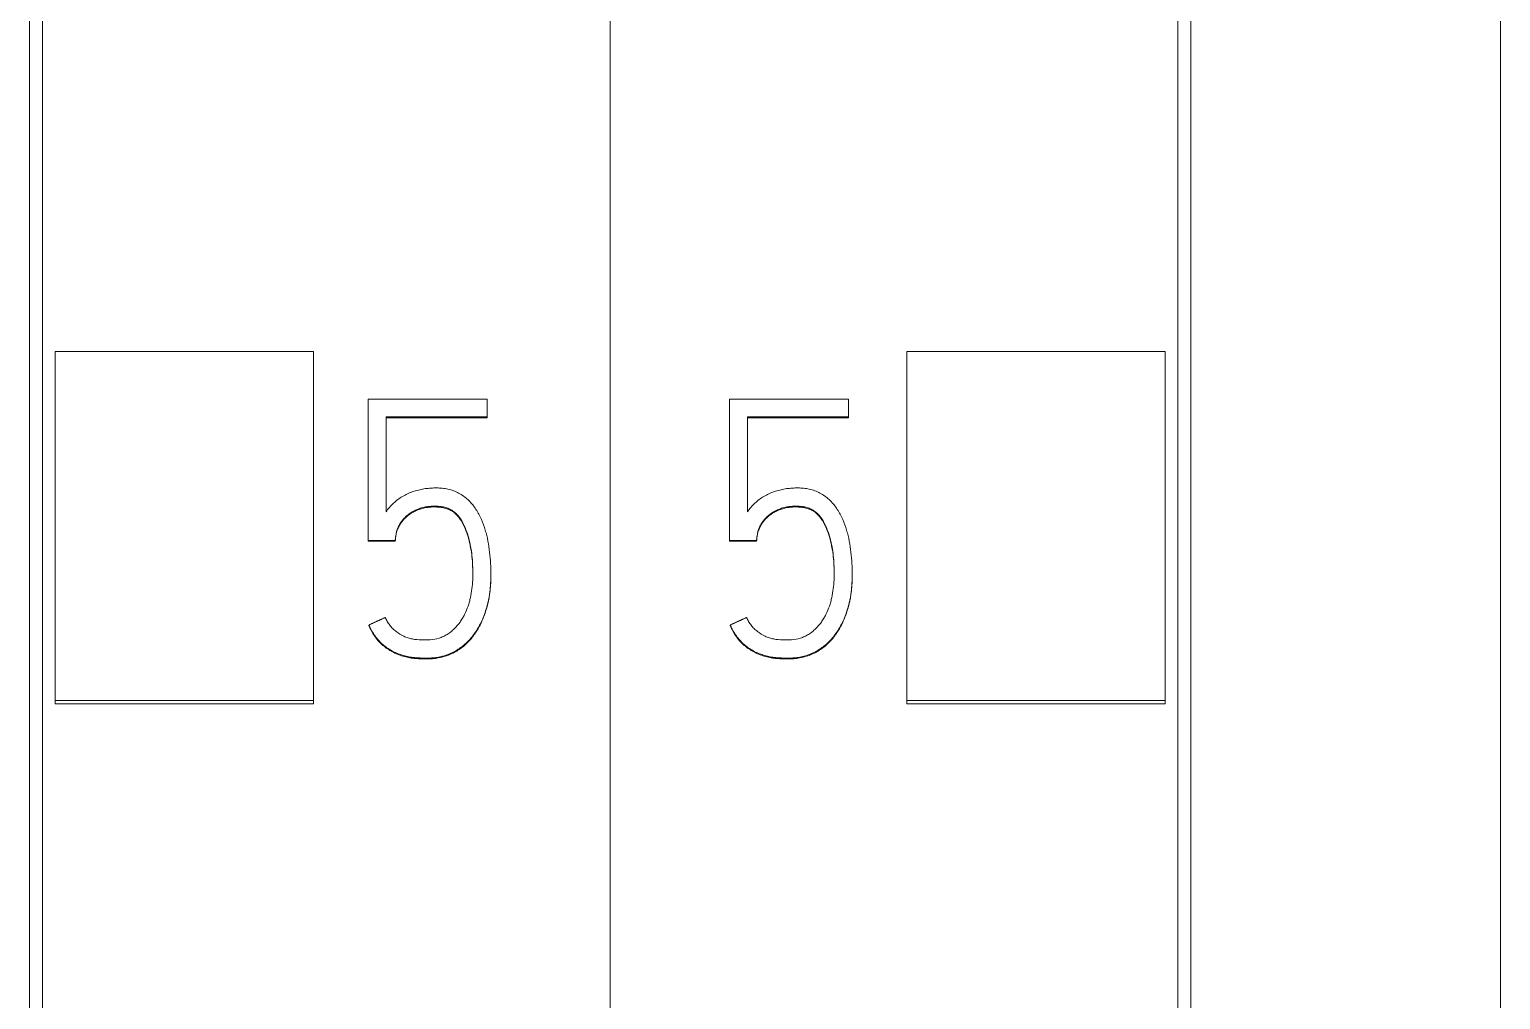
# Model space of a CAD drawing. Header units: millimetres. Extents: x 4137 to 6698, y 1400 to 3585.
# Drawn here: x 6177.35 to 6188.75, y 3324.85 to 3332.36 of the extents above; entities that cross this region are included whole.
import ezdxf

# ---------------------------------------------------------------- set-up
doc = ezdxf.new("R2010")
doc.units = ezdxf.units.MM
doc.layers.add('000-PI-Oprema', color=30, linetype='Continuous', lineweight=5)

msp = doc.modelspace()

# ---------------------------------------------------------------- linework, layer by layer
at = {"layer": '000-PI-Oprema', "color": 0, "linetype": 'ByBlock', "lineweight": 0}
for p, q in [((6181.848, 3360.472), (6181.848, 3247.054)), ((6181.848, 3360.472), (6181.848, 3247.054)), ((6177.448, 3249.376), (6177.448, 3358.191)), ((6186.248, 3358.191), (6186.248, 3249.376)), ((6177.548, 3327.166), (6177.548, 3329.869)), ((6177.548, 3329.869), (6179.548, 3329.869)), ((6179.548, 3327.166), (6179.548, 3329.869)), ((6184.148, 3327.166), (6184.148, 3329.869)), ((6186.148, 3329.869), (6184.148, 3329.869)), ((6186.148, 3327.166), (6186.148, 3329.869)), ((6179.972, 3329.501), (6179.972, 3328.406)), ((6180.896, 3329.501), (6179.972, 3329.501)), ((6180.896, 3329.363), (6180.896, 3329.501)), ((6182.772, 3329.501), (6182.772, 3328.406)), ((6183.696, 3329.501), (6182.772, 3329.501)), ((6183.696, 3329.363), (6183.696, 3329.501)), ((6180.111, 3328.627), (6180.111, 3329.363)), ((6180.111, 3329.363), (6180.896, 3329.363)), ((6180.896, 3329.356), (6180.111, 3329.356)), ((6180.896, 3329.363), (6180.896, 3329.356)), ((6182.911, 3328.627), (6182.911, 3329.363)), ((6182.911, 3329.363), (6183.696, 3329.363)), ((6183.696, 3329.356), (6182.911, 3329.356)), ((6183.696, 3329.363), (6183.696, 3329.356)), ((6179.972, 3328.406), (6179.972, 3328.4)), ((6179.972, 3328.406), (6180.183, 3328.406)), ((6180.183, 3328.4), (6179.972, 3328.4)), ((6180.183, 3328.406), (6180.183, 3328.4)), ((6182.772, 3328.406), (6182.772, 3328.4)), ((6182.772, 3328.406), (6182.983, 3328.406)), ((6182.983, 3328.4), (6182.772, 3328.4)), ((6182.983, 3328.406), (6182.983, 3328.4)), ((6180.924, 3328.142), (6180.924, 3328.148)), ((6183.724, 3328.142), (6183.724, 3328.148)), ((6179.978, 3327.751), (6179.978, 3327.745)), ((6182.778, 3327.751), (6182.778, 3327.745)), ((6177.548, 3327.14), (6177.548, 3327.166)), ((6177.548, 3327.166), (6179.548, 3327.166)), ((6177.548, 3327.14), (6179.548, 3327.14)), ((6179.548, 3327.14), (6179.548, 3327.166)), ((6184.148, 3327.14), (6184.148, 3327.166)), ((6186.148, 3327.166), (6184.148, 3327.166)), ((6186.148, 3327.14), (6184.148, 3327.14)), ((6186.148, 3327.14), (6186.148, 3327.166))]:
    msp.add_line(p, q, dxfattribs=at)
for points, knots in [([(6177.348, 3249.091), (6177.348, 3252.431), (6177.348, 3260.396), (6177.348, 3273.036), (6177.348, 3288.522), (6177.348, 3302.817), (6177.348, 3317.026), (6177.348, 3331.593), (6177.348, 3345.763), (6177.348, 3355.333), (6177.348, 3358.377)], [0, 0, 0, 0, 0.091483, 0.21812, 0.346206, 0.515858, 0.610111, 0.736264, 0.916066, 1, 1, 1, 1]), ([(6186.348, 3358.377), (6186.348, 3355.333), (6186.348, 3345.763), (6186.348, 3331.593), (6186.348, 3317.026), (6186.348, 3302.817), (6186.348, 3288.522), (6186.348, 3273.036), (6186.348, 3260.396), (6186.348, 3252.431), (6186.348, 3249.091)], [0, 0, 0, 0, 0.083934, 0.263736, 0.389889, 0.484142, 0.653794, 0.78188, 0.908517, 1, 1, 1, 1]), ([(6188.748, 3355.311), (6188.748, 3353.288), (6188.748, 3344.739), (6188.748, 3331.593), (6188.748, 3317.026), (6188.748, 3302.817), (6188.748, 3288.522), (6188.748, 3273.036), (6188.748, 3260.278), (6188.748, 3251.396), (6188.748, 3247.139), (6188.748, 3246.341)], [0, 0, 0, 0, 0.055935, 0.236292, 0.362833, 0.457376, 0.627551, 0.756032, 0.883059, 0.978086, 1, 1, 1, 1]), ([(6179.978, 3327.751), (6179.99, 3327.725), (6180.003, 3327.699), (6180.028, 3327.663), (6180.036, 3327.652), (6180.055, 3327.63), (6180.065, 3327.619), (6180.087, 3327.599), (6180.098, 3327.59), (6180.121, 3327.573), (6180.133, 3327.565), (6180.158, 3327.55), (6180.171, 3327.543), (6180.197, 3327.531), (6180.211, 3327.526), (6180.239, 3327.517), (6180.253, 3327.513), (6180.281, 3327.506), (6180.295, 3327.503), (6180.324, 3327.499), (6180.339, 3327.498), (6180.361, 3327.496), (6180.368, 3327.496), (6180.383, 3327.495), (6180.39, 3327.495), (6180.412, 3327.494), (6180.427, 3327.494), (6180.456, 3327.495), (6180.47, 3327.496), (6180.5, 3327.499), (6180.514, 3327.501), (6180.543, 3327.508), (6180.557, 3327.511), (6180.599, 3327.525), (6180.626, 3327.537), (6180.664, 3327.559), (6180.677, 3327.567), (6180.701, 3327.584), (6180.712, 3327.593), (6180.734, 3327.612), (6180.745, 3327.622), (6180.765, 3327.644), (6180.774, 3327.655), (6180.801, 3327.69), (6180.817, 3327.714), (6180.838, 3327.752), (6180.845, 3327.765), (6180.857, 3327.792), (6180.863, 3327.806), (6180.879, 3327.847), (6180.888, 3327.874), (6180.903, 3327.93), (6180.909, 3327.959), (6180.915, 3328.002), (6180.917, 3328.016), (6180.92, 3328.045), (6180.921, 3328.06), (6180.923, 3328.104), (6180.924, 3328.133), (6180.923, 3328.191), (6180.921, 3328.249), (6180.915, 3328.307), (6180.908, 3328.365), (6180.903, 3328.394), (6180.893, 3328.437), (6180.89, 3328.451), (6180.882, 3328.479), (6180.878, 3328.493), (6180.864, 3328.535), (6180.854, 3328.562), (6180.834, 3328.602), (6180.827, 3328.615), (6180.812, 3328.64), (6180.804, 3328.652), (6180.779, 3328.688), (6180.759, 3328.71), (6180.715, 3328.749), (6180.69, 3328.765), (6180.651, 3328.784), (6180.637, 3328.79), (6180.609, 3328.799), (6180.594, 3328.803), (6180.566, 3328.808), (6180.551, 3328.81), (6180.521, 3328.812), (6180.507, 3328.813), (6180.477, 3328.812), (6180.463, 3328.812), (6180.433, 3328.809), (6180.419, 3328.808), (6180.39, 3328.803), (6180.376, 3328.8), (6180.347, 3328.793), (6180.333, 3328.789), (6180.305, 3328.779), (6180.291, 3328.774), (6180.265, 3328.761), (6180.252, 3328.754), (6180.226, 3328.739), (6180.214, 3328.731), (6180.19, 3328.713), (6180.179, 3328.703), (6180.158, 3328.684), (6180.148, 3328.673), (6180.128, 3328.651), (6180.119, 3328.64), (6180.111, 3328.627)], [0, 0, 0, 0, 0.03125, 0.03125, 0.046875, 0.046875, 0.0625, 0.0625, 0.078125, 0.078125, 0.09375, 0.09375, 0.109375, 0.109375, 0.125, 0.125, 0.140625, 0.140625, 0.15625, 0.15625, 0.171875, 0.171875, 0.179688, 0.179688, 0.1875, 0.1875, 0.203125, 0.203125, 0.21875, 0.21875, 0.234375, 0.234375, 0.25, 0.25, 0.28125, 0.28125, 0.296875, 0.296875, 0.3125, 0.3125, 0.328125, 0.328125, 0.34375, 0.34375, 0.375, 0.375, 0.390625, 0.390625, 0.40625, 0.40625, 0.4375, 0.4375, 0.46875, 0.46875, 0.484375, 0.484375, 0.5, 0.5, 0.53125, 0.53125, 0.5625, 0.59375, 0.59375, 0.625, 0.625, 0.640625, 0.640625, 0.65625, 0.65625, 0.6875, 0.6875, 0.703125, 0.703125, 0.71875, 0.71875, 0.75, 0.75, 0.78125, 0.78125, 0.796875, 0.796875, 0.8125, 0.8125, 0.828125, 0.828125, 0.84375, 0.84375, 0.859375, 0.859375, 0.875, 0.875, 0.890625, 0.890625, 0.90625, 0.90625, 0.921875, 0.921875, 0.9375, 0.9375, 0.953125, 0.953125, 0.96875, 0.96875, 0.984375, 0.984375, 1, 1, 1, 1]), ([(6182.778, 3327.751), (6182.79, 3327.725), (6182.803, 3327.699), (6182.828, 3327.663), (6182.836, 3327.652), (6182.855, 3327.63), (6182.865, 3327.619), (6182.887, 3327.599), (6182.898, 3327.59), (6182.921, 3327.573), (6182.933, 3327.565), (6182.958, 3327.55), (6182.971, 3327.543), (6182.997, 3327.531), (6183.011, 3327.526), (6183.039, 3327.517), (6183.053, 3327.513), (6183.081, 3327.506), (6183.095, 3327.503), (6183.124, 3327.499), (6183.139, 3327.498), (6183.161, 3327.496), (6183.168, 3327.496), (6183.183, 3327.495), (6183.19, 3327.495), (6183.212, 3327.494), (6183.227, 3327.494), (6183.256, 3327.495), (6183.27, 3327.496), (6183.3, 3327.499), (6183.314, 3327.501), (6183.343, 3327.508), (6183.357, 3327.511), (6183.399, 3327.525), (6183.426, 3327.537), (6183.464, 3327.559), (6183.477, 3327.567), (6183.501, 3327.584), (6183.512, 3327.593), (6183.534, 3327.612), (6183.545, 3327.622), (6183.565, 3327.644), (6183.574, 3327.655), (6183.601, 3327.69), (6183.617, 3327.714), (6183.638, 3327.752), (6183.645, 3327.765), (6183.657, 3327.792), (6183.663, 3327.806), (6183.679, 3327.847), (6183.688, 3327.874), (6183.703, 3327.93), (6183.709, 3327.959), (6183.715, 3328.002), (6183.717, 3328.016), (6183.72, 3328.045), (6183.721, 3328.06), (6183.723, 3328.104), (6183.724, 3328.133), (6183.723, 3328.191), (6183.721, 3328.249), (6183.715, 3328.307), (6183.708, 3328.365), (6183.703, 3328.394), (6183.693, 3328.437), (6183.69, 3328.451), (6183.682, 3328.479), (6183.678, 3328.493), (6183.664, 3328.535), (6183.654, 3328.562), (6183.634, 3328.602), (6183.627, 3328.615), (6183.612, 3328.64), (6183.604, 3328.652), (6183.579, 3328.688), (6183.559, 3328.71), (6183.515, 3328.749), (6183.49, 3328.765), (6183.451, 3328.784), (6183.437, 3328.79), (6183.409, 3328.799), (6183.394, 3328.803), (6183.366, 3328.808), (6183.351, 3328.81), (6183.321, 3328.812), (6183.307, 3328.813), (6183.277, 3328.812), (6183.263, 3328.812), (6183.233, 3328.809), (6183.219, 3328.808), (6183.19, 3328.803), (6183.176, 3328.8), (6183.147, 3328.793), (6183.133, 3328.789), (6183.105, 3328.779), (6183.091, 3328.774), (6183.065, 3328.761), (6183.052, 3328.754), (6183.026, 3328.739), (6183.014, 3328.731), (6182.99, 3328.713), (6182.979, 3328.703), (6182.958, 3328.684), (6182.948, 3328.673), (6182.928, 3328.651), (6182.919, 3328.64), (6182.911, 3328.627)], [0, 0, 0, 0, 0.03125, 0.03125, 0.046875, 0.046875, 0.0625, 0.0625, 0.078125, 0.078125, 0.09375, 0.09375, 0.109375, 0.109375, 0.125, 0.125, 0.140625, 0.140625, 0.15625, 0.15625, 0.171875, 0.171875, 0.179688, 0.179688, 0.1875, 0.1875, 0.203125, 0.203125, 0.21875, 0.21875, 0.234375, 0.234375, 0.25, 0.25, 0.28125, 0.28125, 0.296875, 0.296875, 0.3125, 0.3125, 0.328125, 0.328125, 0.34375, 0.34375, 0.375, 0.375, 0.390625, 0.390625, 0.40625, 0.40625, 0.4375, 0.4375, 0.46875, 0.46875, 0.484375, 0.484375, 0.5, 0.5, 0.53125, 0.53125, 0.5625, 0.59375, 0.59375, 0.625, 0.625, 0.640625, 0.640625, 0.65625, 0.65625, 0.6875, 0.6875, 0.703125, 0.703125, 0.71875, 0.71875, 0.75, 0.75, 0.78125, 0.78125, 0.796875, 0.796875, 0.8125, 0.8125, 0.828125, 0.828125, 0.84375, 0.84375, 0.859375, 0.859375, 0.875, 0.875, 0.890625, 0.890625, 0.90625, 0.90625, 0.921875, 0.921875, 0.9375, 0.9375, 0.953125, 0.953125, 0.96875, 0.96875, 0.984375, 0.984375, 1, 1, 1, 1]), ([(6180.183, 3328.406), (6180.184, 3328.429), (6180.187, 3328.452), (6180.196, 3328.486), (6180.199, 3328.497), (6180.209, 3328.518), (6180.214, 3328.528), (6180.226, 3328.547), (6180.233, 3328.557), (6180.248, 3328.574), (6180.256, 3328.583), (6180.273, 3328.598), (6180.282, 3328.605), (6180.301, 3328.619), (6180.311, 3328.625), (6180.331, 3328.636), (6180.341, 3328.642), (6180.362, 3328.65), (6180.373, 3328.654), (6180.407, 3328.664), (6180.429, 3328.668), (6180.464, 3328.671), (6180.475, 3328.672), (6180.498, 3328.672), (6180.51, 3328.671), (6180.533, 3328.669), (6180.544, 3328.667), (6180.561, 3328.664), (6180.567, 3328.662), (6180.578, 3328.659), (6180.584, 3328.657), (6180.6, 3328.651), (6180.61, 3328.646), (6180.63, 3328.634), (6180.639, 3328.627), (6180.657, 3328.612), (6180.665, 3328.603), (6180.679, 3328.585), (6180.686, 3328.576), (6180.705, 3328.547), (6180.715, 3328.526), (6180.733, 3328.484), (6180.74, 3328.462), (6180.76, 3328.396), (6180.769, 3328.351), (6180.778, 3328.283), (6180.78, 3328.26), (6180.782, 3328.214), (6180.783, 3328.191), (6180.784, 3328.122), (6180.783, 3328.077), (6180.774, 3328.009), (6180.77, 3327.986), (6180.763, 3327.953), (6180.76, 3327.942), (6180.754, 3327.919), (6180.751, 3327.908), (6180.739, 3327.875), (6180.731, 3327.854), (6180.715, 3327.823), (6180.71, 3327.813), (6180.698, 3327.793), (6180.691, 3327.783), (6180.671, 3327.755), (6180.656, 3327.738), (6180.632, 3327.714), (6180.623, 3327.706), (6180.605, 3327.691), (6180.595, 3327.685), (6180.575, 3327.672), (6180.565, 3327.667), (6180.544, 3327.657), (6180.533, 3327.653), (6180.5, 3327.643), (6180.477, 3327.639), (6180.442, 3327.636), (6180.431, 3327.635), (6180.407, 3327.635), (6180.396, 3327.635), (6180.361, 3327.636), (6180.338, 3327.638), (6180.304, 3327.645), (6180.293, 3327.648), (6180.271, 3327.655), (6180.26, 3327.659), (6180.228, 3327.674), (6180.208, 3327.686), (6180.181, 3327.707), (6180.172, 3327.715), (6180.155, 3327.731), (6180.14, 3327.749), (6180.127, 3327.768), (6180.115, 3327.788), (6180.11, 3327.798), (6180.105, 3327.809)], [0, 0, 0, 0, 0.03125, 0.03125, 0.046875, 0.046875, 0.0625, 0.0625, 0.078125, 0.078125, 0.09375, 0.09375, 0.109375, 0.109375, 0.125, 0.125, 0.140625, 0.140625, 0.15625, 0.15625, 0.1875, 0.1875, 0.203125, 0.203125, 0.21875, 0.21875, 0.234375, 0.234375, 0.242187, 0.242187, 0.25, 0.25, 0.265625, 0.265625, 0.28125, 0.28125, 0.296875, 0.296875, 0.3125, 0.3125, 0.34375, 0.34375, 0.375, 0.375, 0.4375, 0.4375, 0.46875, 0.46875, 0.5, 0.5, 0.5625, 0.5625, 0.59375, 0.59375, 0.609375, 0.609375, 0.625, 0.625, 0.65625, 0.65625, 0.671875, 0.671875, 0.6875, 0.6875, 0.71875, 0.71875, 0.734375, 0.734375, 0.75, 0.75, 0.765625, 0.765625, 0.78125, 0.78125, 0.8125, 0.8125, 0.828125, 0.828125, 0.84375, 0.84375, 0.875, 0.875, 0.890625, 0.890625, 0.90625, 0.90625, 0.9375, 0.9375, 0.953125, 0.953125, 0.96875, 0.984375, 0.984375, 1, 1, 1, 1]), ([(6180.784, 3328.144), (6180.784, 3328.15), (6180.784, 3328.155), (6180.783, 3328.184), (6180.783, 3328.207), (6180.78, 3328.252), (6180.778, 3328.275), (6180.772, 3328.32), (6180.768, 3328.343), (6180.759, 3328.388), (6180.754, 3328.411), (6180.744, 3328.444), (6180.74, 3328.455), (6180.733, 3328.477), (6180.728, 3328.488), (6180.715, 3328.519), (6180.705, 3328.54), (6180.686, 3328.569), (6180.68, 3328.579), (6180.665, 3328.597), (6180.657, 3328.605), (6180.64, 3328.621), (6180.631, 3328.628), (6180.611, 3328.64), (6180.6, 3328.645), (6180.579, 3328.653), (6180.568, 3328.656), (6180.545, 3328.661), (6180.533, 3328.663), (6180.51, 3328.665), (6180.499, 3328.665), (6180.476, 3328.666), (6180.464, 3328.665), (6180.441, 3328.663), (6180.43, 3328.662), (6180.407, 3328.658), (6180.385, 3328.652), (6180.363, 3328.645), (6180.342, 3328.636), (6180.331, 3328.631), (6180.301, 3328.614), (6180.282, 3328.6), (6180.257, 3328.577), (6180.248, 3328.569), (6180.233, 3328.551), (6180.227, 3328.542), (6180.214, 3328.522), (6180.209, 3328.512), (6180.2, 3328.491), (6180.196, 3328.48), (6180.19, 3328.457), (6180.187, 3328.446), (6180.184, 3328.423), (6180.183, 3328.412), (6180.183, 3328.4)], [0, 0, 0, 0, 0.015899, 0.015899, 0.077406, 0.077406, 0.138912, 0.138912, 0.200418, 0.200418, 0.261925, 0.261925, 0.292678, 0.292678, 0.323431, 0.323431, 0.384937, 0.384937, 0.41569, 0.41569, 0.446443, 0.446443, 0.477197, 0.477197, 0.50795, 0.50795, 0.538703, 0.538703, 0.569456, 0.569456, 0.600209, 0.600209, 0.630962, 0.630962, 0.661715, 0.661715, 0.692469, 0.723222, 0.723222, 0.753975, 0.753975, 0.815481, 0.815481, 0.846234, 0.846234, 0.876987, 0.876987, 0.907741, 0.907741, 0.938494, 0.938494, 0.969247, 0.969247, 1, 1, 1, 1]), ([(6182.983, 3328.406), (6182.984, 3328.429), (6182.987, 3328.452), (6182.996, 3328.486), (6182.999, 3328.497), (6183.009, 3328.518), (6183.014, 3328.528), (6183.026, 3328.547), (6183.033, 3328.557), (6183.048, 3328.574), (6183.056, 3328.583), (6183.073, 3328.598), (6183.082, 3328.605), (6183.101, 3328.619), (6183.111, 3328.625), (6183.131, 3328.636), (6183.141, 3328.642), (6183.162, 3328.65), (6183.173, 3328.654), (6183.207, 3328.664), (6183.229, 3328.668), (6183.264, 3328.671), (6183.275, 3328.672), (6183.298, 3328.672), (6183.31, 3328.671), (6183.333, 3328.669), (6183.344, 3328.667), (6183.361, 3328.664), (6183.367, 3328.662), (6183.378, 3328.659), (6183.384, 3328.657), (6183.4, 3328.651), (6183.41, 3328.646), (6183.43, 3328.634), (6183.439, 3328.627), (6183.457, 3328.612), (6183.465, 3328.603), (6183.479, 3328.585), (6183.486, 3328.576), (6183.505, 3328.547), (6183.515, 3328.526), (6183.533, 3328.484), (6183.54, 3328.462), (6183.56, 3328.396), (6183.569, 3328.351), (6183.578, 3328.283), (6183.58, 3328.26), (6183.582, 3328.214), (6183.583, 3328.191), (6183.584, 3328.122), (6183.583, 3328.077), (6183.574, 3328.009), (6183.57, 3327.986), (6183.563, 3327.953), (6183.56, 3327.942), (6183.554, 3327.919), (6183.551, 3327.908), (6183.539, 3327.875), (6183.531, 3327.854), (6183.515, 3327.823), (6183.51, 3327.813), (6183.498, 3327.793), (6183.491, 3327.783), (6183.471, 3327.755), (6183.456, 3327.738), (6183.432, 3327.714), (6183.423, 3327.706), (6183.405, 3327.691), (6183.395, 3327.685), (6183.375, 3327.672), (6183.365, 3327.667), (6183.344, 3327.657), (6183.333, 3327.653), (6183.3, 3327.643), (6183.277, 3327.639), (6183.242, 3327.636), (6183.231, 3327.635), (6183.207, 3327.635), (6183.196, 3327.635), (6183.161, 3327.636), (6183.138, 3327.638), (6183.104, 3327.645), (6183.093, 3327.648), (6183.071, 3327.655), (6183.06, 3327.659), (6183.028, 3327.674), (6183.008, 3327.686), (6182.981, 3327.707), (6182.972, 3327.715), (6182.955, 3327.731), (6182.94, 3327.749), (6182.927, 3327.768), (6182.915, 3327.788), (6182.91, 3327.798), (6182.905, 3327.809)], [0, 0, 0, 0, 0.03125, 0.03125, 0.046875, 0.046875, 0.0625, 0.0625, 0.078125, 0.078125, 0.09375, 0.09375, 0.109375, 0.109375, 0.125, 0.125, 0.140625, 0.140625, 0.15625, 0.15625, 0.1875, 0.1875, 0.203125, 0.203125, 0.21875, 0.21875, 0.234375, 0.234375, 0.242187, 0.242187, 0.25, 0.25, 0.265625, 0.265625, 0.28125, 0.28125, 0.296875, 0.296875, 0.3125, 0.3125, 0.34375, 0.34375, 0.375, 0.375, 0.4375, 0.4375, 0.46875, 0.46875, 0.5, 0.5, 0.5625, 0.5625, 0.59375, 0.59375, 0.609375, 0.609375, 0.625, 0.625, 0.65625, 0.65625, 0.671875, 0.671875, 0.6875, 0.6875, 0.71875, 0.71875, 0.734375, 0.734375, 0.75, 0.75, 0.765625, 0.765625, 0.78125, 0.78125, 0.8125, 0.8125, 0.828125, 0.828125, 0.84375, 0.84375, 0.875, 0.875, 0.890625, 0.890625, 0.90625, 0.90625, 0.9375, 0.9375, 0.953125, 0.953125, 0.96875, 0.984375, 0.984375, 1, 1, 1, 1]), ([(6183.584, 3328.144), (6183.584, 3328.15), (6183.584, 3328.155), (6183.583, 3328.184), (6183.583, 3328.207), (6183.58, 3328.252), (6183.578, 3328.275), (6183.572, 3328.32), (6183.568, 3328.343), (6183.559, 3328.388), (6183.554, 3328.411), (6183.544, 3328.444), (6183.54, 3328.455), (6183.533, 3328.477), (6183.528, 3328.488), (6183.515, 3328.519), (6183.505, 3328.54), (6183.486, 3328.569), (6183.48, 3328.579), (6183.465, 3328.597), (6183.457, 3328.605), (6183.44, 3328.621), (6183.431, 3328.628), (6183.411, 3328.64), (6183.4, 3328.645), (6183.379, 3328.653), (6183.368, 3328.656), (6183.345, 3328.661), (6183.333, 3328.663), (6183.31, 3328.665), (6183.299, 3328.665), (6183.276, 3328.666), (6183.264, 3328.665), (6183.241, 3328.663), (6183.23, 3328.662), (6183.207, 3328.658), (6183.185, 3328.652), (6183.163, 3328.645), (6183.142, 3328.636), (6183.131, 3328.631), (6183.101, 3328.614), (6183.082, 3328.6), (6183.057, 3328.577), (6183.048, 3328.569), (6183.033, 3328.551), (6183.027, 3328.542), (6183.014, 3328.522), (6183.009, 3328.512), (6183, 3328.491), (6182.996, 3328.48), (6182.99, 3328.457), (6182.987, 3328.446), (6182.984, 3328.423), (6182.983, 3328.412), (6182.983, 3328.4)], [0, 0, 0, 0, 0.015899, 0.015899, 0.077406, 0.077406, 0.138912, 0.138912, 0.200418, 0.200418, 0.261925, 0.261925, 0.292678, 0.292678, 0.323431, 0.323431, 0.384937, 0.384937, 0.41569, 0.41569, 0.446443, 0.446443, 0.477197, 0.477197, 0.50795, 0.50795, 0.538703, 0.538703, 0.569456, 0.569456, 0.600209, 0.600209, 0.630962, 0.630962, 0.661715, 0.661715, 0.692469, 0.723222, 0.723222, 0.753975, 0.753975, 0.815481, 0.815481, 0.846234, 0.846234, 0.876987, 0.876987, 0.907741, 0.907741, 0.938494, 0.938494, 0.969247, 0.969247, 1, 1, 1, 1]), ([(6180.924, 3328.142), (6180.924, 3328.12), (6180.923, 3328.099), (6180.921, 3328.049), (6180.918, 3328.02), (6180.912, 3327.977), (6180.91, 3327.962), (6180.904, 3327.934), (6180.901, 3327.919), (6180.89, 3327.877), (6180.882, 3327.849), (6180.861, 3327.794), (6180.849, 3327.767), (6180.821, 3327.715), (6180.806, 3327.691), (6180.78, 3327.656), (6180.77, 3327.644), (6180.751, 3327.622), (6180.741, 3327.612), (6180.708, 3327.582), (6180.684, 3327.564), (6180.647, 3327.542), (6180.634, 3327.535), (6180.607, 3327.523), (6180.593, 3327.517), (6180.551, 3327.503), (6180.523, 3327.496), (6180.479, 3327.49), (6180.464, 3327.489), (6180.435, 3327.488), (6180.42, 3327.488), (6180.391, 3327.489), (6180.376, 3327.489), (6180.347, 3327.491), (6180.332, 3327.492), (6180.303, 3327.495), (6180.289, 3327.498), (6180.26, 3327.505), (6180.245, 3327.508), (6180.217, 3327.517), (6180.204, 3327.523), (6180.177, 3327.534), (6180.164, 3327.541), (6180.138, 3327.556), (6180.125, 3327.564), (6180.101, 3327.581), (6180.09, 3327.591), (6180.068, 3327.61), (6180.058, 3327.621), (6180.038, 3327.643), (6180.029, 3327.655), (6180.004, 3327.692), (6179.99, 3327.718), (6179.978, 3327.745)], [0, 0, 0, 0, 0.044434, 0.044434, 0.104157, 0.104157, 0.134018, 0.134018, 0.16388, 0.16388, 0.223602, 0.223602, 0.283325, 0.283325, 0.343048, 0.343048, 0.37291, 0.37291, 0.402771, 0.402771, 0.462494, 0.462494, 0.492355, 0.492355, 0.522217, 0.522217, 0.58194, 0.58194, 0.611801, 0.611801, 0.641663, 0.641663, 0.671524, 0.671524, 0.701386, 0.701386, 0.731247, 0.731247, 0.761108, 0.761108, 0.79097, 0.79097, 0.820831, 0.820831, 0.850693, 0.850693, 0.880554, 0.880554, 0.910416, 0.910416, 0.940277, 0.940277, 1, 1, 1, 1]), ([(6183.724, 3328.142), (6183.724, 3328.12), (6183.723, 3328.099), (6183.721, 3328.049), (6183.718, 3328.02), (6183.712, 3327.977), (6183.71, 3327.962), (6183.704, 3327.934), (6183.701, 3327.919), (6183.69, 3327.877), (6183.682, 3327.849), (6183.661, 3327.794), (6183.649, 3327.767), (6183.621, 3327.715), (6183.606, 3327.691), (6183.58, 3327.656), (6183.57, 3327.644), (6183.551, 3327.622), (6183.541, 3327.612), (6183.508, 3327.582), (6183.484, 3327.564), (6183.447, 3327.542), (6183.434, 3327.535), (6183.407, 3327.523), (6183.393, 3327.517), (6183.351, 3327.503), (6183.323, 3327.496), (6183.279, 3327.49), (6183.264, 3327.489), (6183.235, 3327.488), (6183.22, 3327.488), (6183.191, 3327.489), (6183.176, 3327.489), (6183.147, 3327.491), (6183.132, 3327.492), (6183.103, 3327.495), (6183.089, 3327.498), (6183.06, 3327.505), (6183.045, 3327.508), (6183.017, 3327.517), (6183.004, 3327.523), (6182.977, 3327.534), (6182.964, 3327.541), (6182.938, 3327.556), (6182.925, 3327.564), (6182.901, 3327.581), (6182.89, 3327.591), (6182.868, 3327.61), (6182.858, 3327.621), (6182.838, 3327.643), (6182.829, 3327.655), (6182.804, 3327.692), (6182.79, 3327.718), (6182.778, 3327.745)], [0, 0, 0, 0, 0.044434, 0.044434, 0.104157, 0.104157, 0.134018, 0.134018, 0.16388, 0.16388, 0.223602, 0.223602, 0.283325, 0.283325, 0.343048, 0.343048, 0.37291, 0.37291, 0.402771, 0.402771, 0.462494, 0.462494, 0.492355, 0.492355, 0.522217, 0.522217, 0.58194, 0.58194, 0.611801, 0.611801, 0.641663, 0.641663, 0.671524, 0.671524, 0.701386, 0.701386, 0.731247, 0.731247, 0.761108, 0.761108, 0.79097, 0.79097, 0.820831, 0.820831, 0.850693, 0.850693, 0.880554, 0.880554, 0.910416, 0.910416, 0.940277, 0.940277, 1, 1, 1, 1])]:
    msp.add_open_spline(points, degree=3, knots=knots, dxfattribs=at)
for points, weights in [([(6180.105, 3327.809), (6180.041, 3327.78), (6179.978, 3327.751)], [0.499999767523, 0.500000232477, 0.499999767523]), ([(6182.905, 3327.809), (6182.841, 3327.78), (6182.778, 3327.751)], [0.50000009323, 0.49999990677, 0.50000009323])]:
    msp.add_rational_spline(points, weights, degree=2, dxfattribs=at)

doc.saveas('drawing.dxf')
